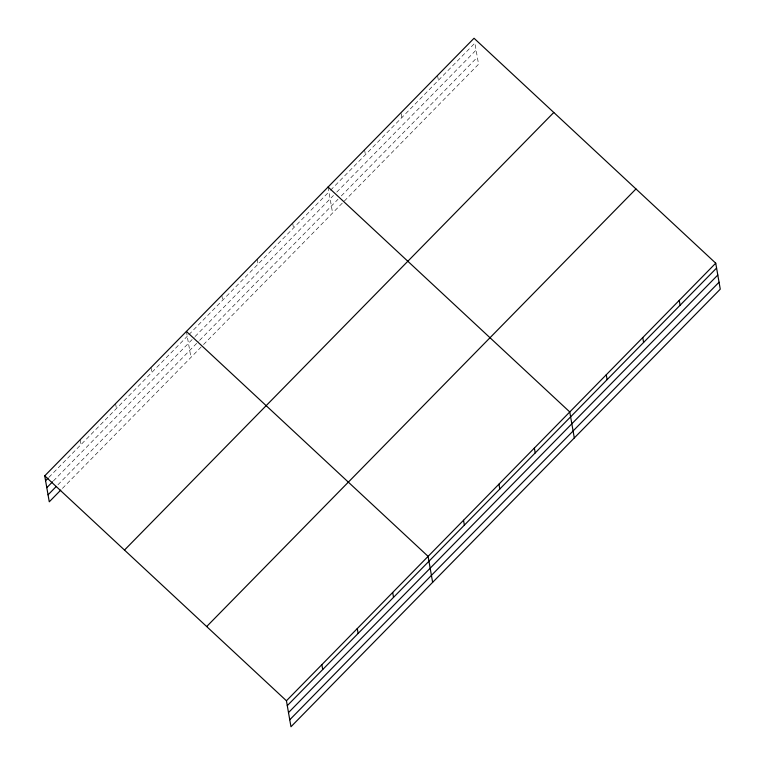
<?xml version="1.0" encoding="UTF-8"?>
<svg xmlns="http://www.w3.org/2000/svg" width="765" height="765" viewBox="0 0 765 765"><rect width="100%" height="100%" fill="white"/><g stroke="black" fill="none" stroke-linecap="round" stroke-linejoin="round"><path stroke-width="0.57" stroke-dasharray="3.83 2.87" d="M48.874 477.35L187.253 336.304M188.898 334.621L328.921 191.9M330.576 190.208L474.883 43.117L478.565 64.222L203.289 344.814M53.387 480.956L194.234 337.394M195.056 336.552L333.454 195.486M336.772 192.101L476.098 50.088M57.93 484.771L198.776 341.209M199.598 340.368L338.015 199.283M341.333 195.897L477.35 57.26M62.443 488.386L202.467 345.656M437.542 75.448L438.393 80.315M401.214 113.612L401.902 117.504M364.561 149.835L365.412 154.702M328.07 187.033L332.603 213.005M292.651 223.131L293.502 227.999M257.231 259.23L258.082 264.097M221.812 295.328L222.663 300.205M186.402 331.436L190.934 357.408M150.982 367.535L151.833 372.402M115.563 403.633L116.414 408.5M80.143 439.741L80.994 444.608"/><path stroke-width="1.15" d="M44.733 475.84L474.032 38.25L715.734 263.189L720.267 289.16L290.968 726.75L286.435 700.778L44.733 475.84L49.266 501.811L60.798 490.059M45.575 480.707L48.052 478.192M46.799 487.668L52.565 481.797M48.052 494.85L56.285 486.454M124.494 550.064L553.793 112.474M206.674 626.545L635.973 188.955M286.435 700.778L715.734 263.189M287.286 705.646L716.585 268.056M288.501 712.607L717.799 275.018M289.753 719.789L719.052 282.199M328.07 187.033L569.772 411.962L574.305 437.943M186.402 331.436L428.104 556.365L432.636 582.347M679.244 300.377L680.095 305.245M642.753 337.575L643.604 342.443M606.263 374.774L607.114 379.641M534.362 448.07L535.204 452.937M498.943 484.168L499.794 489.036M463.523 520.267L464.374 525.134M392.684 592.473L393.535 597.341M357.274 628.572L358.125 633.439M321.855 664.67L322.706 669.538"/></g></svg>
